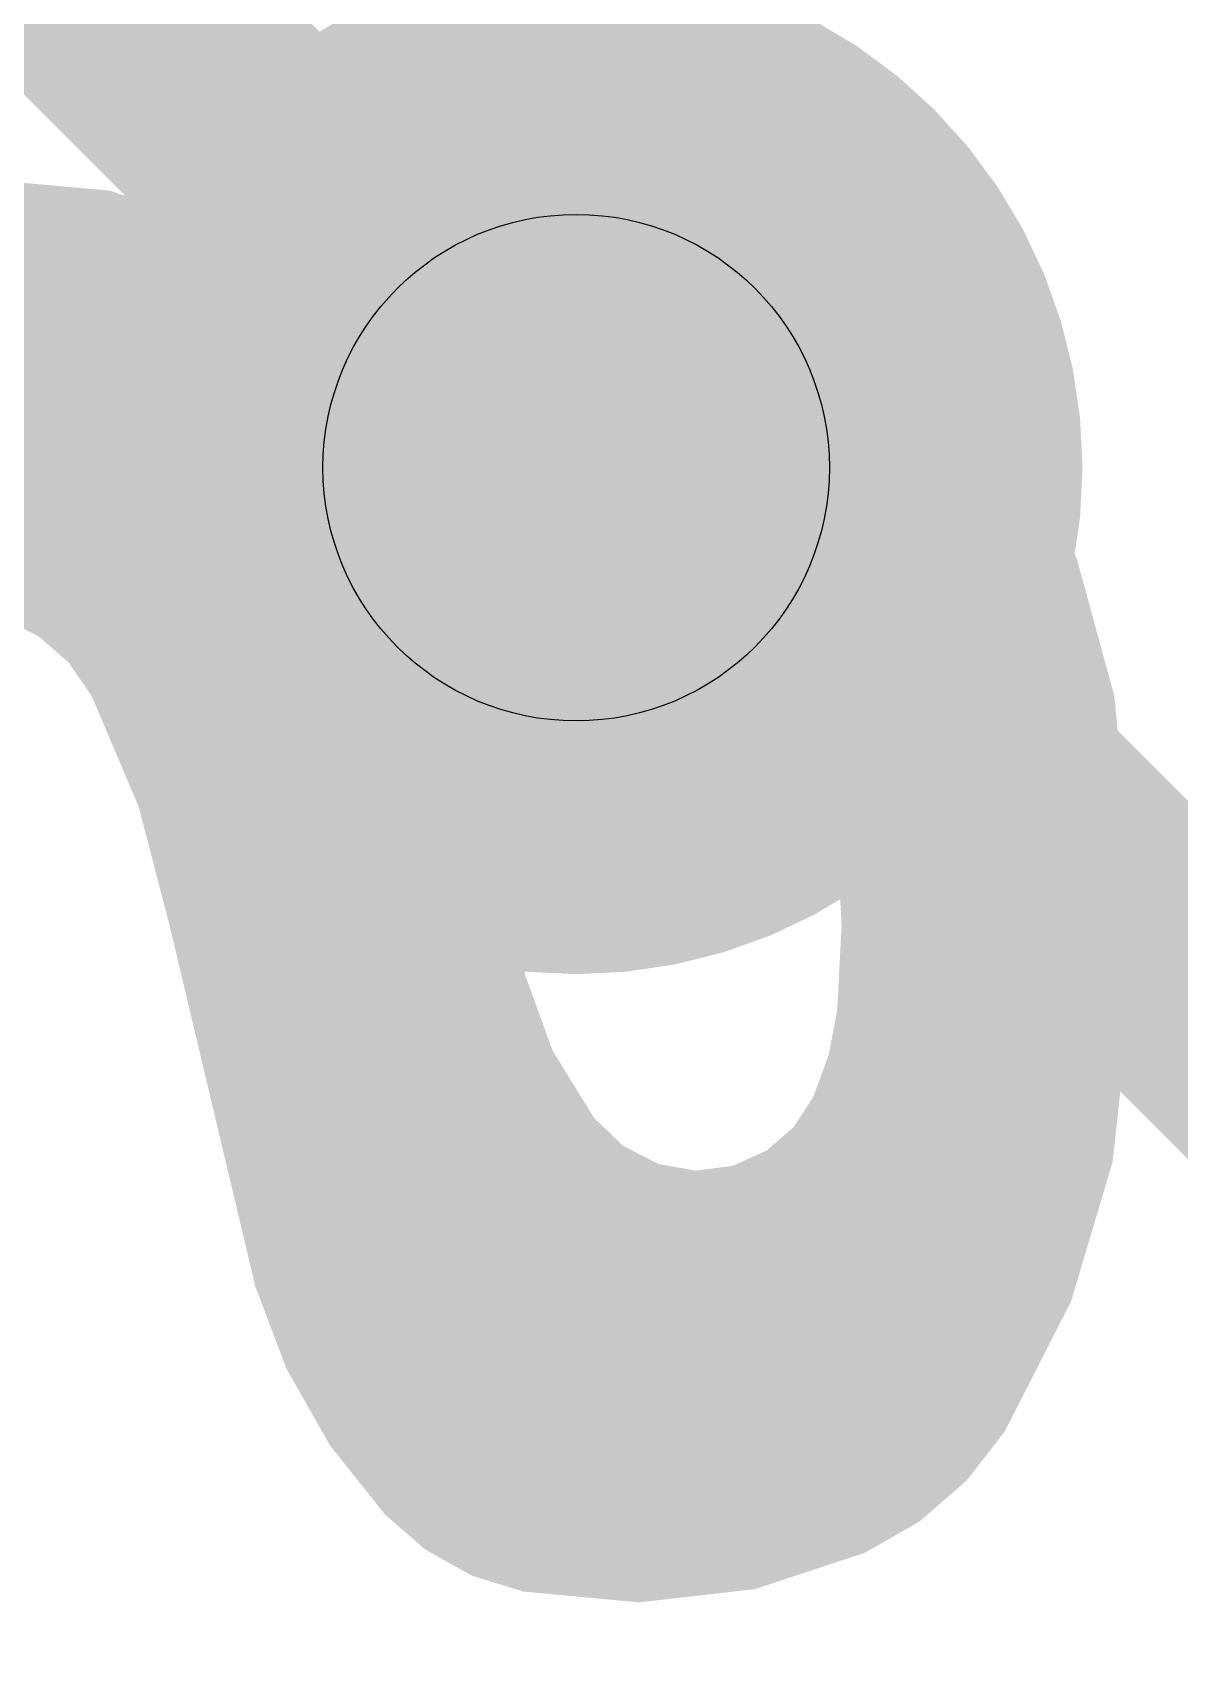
# Model space of a CAD drawing. Extents: x -0.1 to 15.4, y -0.1 to 24.3.
# Drawn here: x 7.055 to 8.205, y 3.802 to 5.436 of the extents above; entities that cross this region are included whole.
import ezdxf

# ---------------------------------------------------------------- set-up
doc = ezdxf.new("R2010")
doc.units = 0
for name, color, linetype in [('1', 12, 'CONTINUOUS'), ('16', 132, 'CONTINUOUS'), ('18', 110, 'CONTINUOUS'), ('22', 40, 'CONTINUOUS'), ('44', 253, 'CONTINUOUS')]:
    doc.layers.add(name, color=color, linetype=linetype)

# ---------------------------------------------------------------- blocks, each defined once
blk = doc.blocks.new('ROUNDV')
at = {"const_width": 0.5}
blk.add_lwpolyline([(0, -0.25, 1), (0, 0.25, 1), (0, -0.25)], format="xyb", dxfattribs=at)

msp = doc.modelspace()

# ---------------------------------------------------------------- linework, layer by layer
at = {"layer": '1', "const_width": 0.254}
msp.add_lwpolyline([(7.6, 5), (6.985, 5.615)], dxfattribs=at)
at = {"layer": '1', "const_width": 0.127}
msp.add_lwpolyline([(7.5551, 4.9551, 1), (7.6449, 5.0449)], format="xyb", dxfattribs=at)
at = {"layer": '16', "const_width": 0.254}
for points in [[(7.6, 5), (7.7, 5)], [(7.7, 5), (11.43, 1.27)]]:
    msp.add_lwpolyline(points, dxfattribs=at)
at = {"layer": '16', "const_width": 0.127}
for points in [[(7.6, 5.0635, 1), (7.6, 4.9365)], [(7.7449, 5.0449, 1), (7.6551, 4.9551)], [(7.7, 4.9365, 1), (7.7, 5.0635)]]:
    msp.add_lwpolyline(points, format="xyb", dxfattribs=at)
at = {"layer": '22', "const_width": 0.0254}
for points in [[(7.0236, 5.2748), (7.1291, 5.2654)], [(6.8758, 5.2578), (7.1516, 5.2578)], [(7.1291, 5.2654), (7.2294, 5.2316)], [(7.6637, 4.8481), (7.6637, 5.2367)], [(7.6637, 5.2367), (7.7348, 5.2291)], [(6.8048, 5.2324), (7.227, 5.2324)], [(7.2294, 5.2316), (7.2706, 5.2064)], [(7.6637, 5.2324), (7.7039, 5.2324)], [(7.7069, 5.1808), (7.7425, 5.2291)], [(7.7348, 5.2291), (7.8644, 5.0233)], [(7.7425, 5.2291), (7.7983, 5.2088)], [(6.7618, 5.207), (7.2697, 5.207)], [(7.2706, 5.2064), (7.3056, 5.1732)], [(7.6637, 5.207), (7.7487, 5.207)], [(7.7262, 5.207), (7.8023, 5.207)], [(7.7983, 5.2088), (7.8771, 5.1732)], [(6.7271, 5.1816), (7.2968, 5.1816)], [(7.3056, 5.1732), (7.3565, 5.1041)], [(7.6637, 5.1816), (7.7647, 5.1816)], [(7.8517, 4.9852), (7.7069, 5.1808)], [(7.7075, 5.1816), (7.8585, 5.1816)], [(7.8771, 5.1732), (7.9214, 5.1446)], [(6.7011, 5.1562), (7.3181, 5.1562)], [(7.6637, 5.1562), (7.7807, 5.1562)], [(7.7251, 5.1562), (7.9034, 5.1562)], [(7.9214, 5.1446), (7.9609, 5.1097)], [(6.6751, 5.1308), (7.3368, 5.1308)], [(7.6637, 5.1308), (7.7967, 5.1308)], [(7.7439, 5.1308), (7.937, 5.1308)], [(6.6523, 5.1054), (7.3555, 5.1054)], [(7.3565, 5.1041), (7.397, 5.0284)], [(7.6637, 5.1054), (7.8127, 5.1054)], [(7.7627, 5.1054), (7.9643, 5.1054)], [(7.9609, 5.1097), (8.0366, 5.0137)], [(6.6341, 5.08), (7.3694, 5.08)], [(6.7493, 4.9649), (7.0821, 5.0767)], [(7.0821, 5.0767), (7.1176, 5.0589)], [(7.6637, 5.08), (7.8287, 5.08)], [(7.7815, 5.08), (7.9843, 5.08)], [(6.6158, 5.0546), (7.0543, 5.0546)], [(7.0897, 5.0665), (6.7646, 4.9573)], [(7.0163, 5.0546), (7.1201, 5.0546)], [(7.3208, 4.6423), (7.0897, 5.0665)], [(7.0962, 5.0546), (7.383, 5.0546)], [(7.1176, 5.0589), (7.5977, 4.2334)], [(7.6637, 5.0546), (7.8447, 5.0546)], [(7.8003, 5.0546), (8.0044, 5.0546)], [(6.9407, 5.0292), (7.1349, 5.0292)], [(7.11, 5.0292), (7.3966, 5.0292)], [(7.397, 5.0284), (7.458, 4.8629)], [(7.6637, 5.0292), (7.8607, 5.0292)], [(7.8191, 5.0292), (8.0244, 5.0292)], [(7.8644, 5.0233), (7.9965, 4.5687)], [(8.0366, 5.0137), (8.0904, 4.904)], [(6.8651, 5.0038), (7.1496, 5.0038)], [(7.1239, 5.0038), (7.4061, 5.0038)], [(7.6637, 5.0038), (7.8701, 5.0038)], [(7.8379, 5.0038), (8.0415, 5.0038)], [(6.7895, 4.9784), (7.1644, 4.9784)], [(7.1377, 4.9784), (7.4154, 4.9784)], [(7.6637, 4.9784), (7.8774, 4.9784)], [(7.9863, 4.5636), (7.8517, 4.9852)], [(7.8539, 4.9784), (8.0539, 4.9784)], [(6.7467, 4.953), (7.1792, 4.953)], [(7.1515, 4.953), (7.4248, 4.953)], [(7.6637, 4.953), (7.8848, 4.953)], [(7.862, 4.953), (8.0664, 4.953)], [(6.741, 4.9276), (7.194, 4.9276)], [(7.1654, 4.9276), (7.4341, 4.9276)], [(7.6637, 4.9276), (7.8922, 4.9276)], [(7.8701, 4.9276), (8.0788, 4.9276)], [(6.7354, 4.9022), (7.2087, 4.9022)], [(7.1792, 4.9022), (7.4435, 4.9022)], [(7.6637, 4.9022), (7.8996, 4.9022)], [(7.8782, 4.9022), (8.0909, 4.9022)], [(8.0904, 4.904), (8.1273, 4.7689)], [(6.7297, 4.8768), (7.2235, 4.8768)], [(7.193, 4.8768), (7.4528, 4.8768)], [(7.6637, 4.8768), (7.907, 4.8768)], [(7.8863, 4.8768), (8.0978, 4.8768)], [(7.0676, 4.8416), (7.0286, 4.8611)], [(7.458, 4.8629), (7.4961, 4.6906)], [(7.0481, 4.8514), (7.2383, 4.8514)], [(7.2069, 4.8514), (7.4605, 4.8514)], [(7.6637, 4.8514), (7.9144, 4.8514)], [(7.6907, 4.8465), (7.6637, 4.8481)], [(7.7171, 4.8405), (7.6907, 4.8465)], [(7.8944, 4.8514), (8.1048, 4.8514)], [(7.1005, 4.813), (7.0676, 4.8416)], [(7.0856, 4.826), (7.253, 4.826)], [(7.2207, 4.826), (7.4661, 4.826)], [(7.7545, 4.8245), (7.7171, 4.8405)], [(7.7509, 4.826), (7.9217, 4.826)], [(7.9025, 4.826), (8.1117, 4.826)], [(7.1252, 4.777), (7.1005, 4.813)], [(7.788, 4.8013), (7.7545, 4.8245)], [(7.109, 4.8006), (7.2678, 4.8006)], [(7.2346, 4.8006), (7.4718, 4.8006)], [(7.8161, 4.7719), (7.788, 4.8013)], [(7.7886, 4.8006), (7.9291, 4.8006)], [(7.9106, 4.8006), (8.1186, 4.8006)], [(7.1731, 4.6643), (7.1252, 4.777)], [(7.126, 4.7752), (7.2826, 4.7752)], [(7.2484, 4.7752), (7.4774, 4.7752)], [(7.8129, 4.7752), (7.9365, 4.7752)], [(7.8445, 4.7276), (7.8161, 4.7719)], [(7.9187, 4.7752), (8.1256, 4.7752)], [(8.1273, 4.7689), (8.1412, 4.6296)], [(7.1368, 4.7498), (7.2974, 4.7498)], [(7.2622, 4.7498), (7.483, 4.7498)], [(7.8303, 4.7498), (7.9439, 4.7498)], [(7.9269, 4.7498), (8.1292, 4.7498)], [(7.8642, 4.6787), (7.8445, 4.7276)], [(7.1475, 4.7244), (7.3121, 4.7244)], [(7.2761, 4.7244), (7.4886, 4.7244)], [(7.8458, 4.7244), (7.9513, 4.7244)], [(7.935, 4.7244), (8.1317, 4.7244)], [(7.1583, 4.699), (7.3269, 4.699)], [(7.2899, 4.699), (7.4942, 4.699)], [(7.856, 4.699), (7.9586, 4.699)], [(7.9431, 4.699), (8.1343, 4.699)], [(7.4961, 4.6906), (7.5367, 4.4874)], [(7.8745, 4.6271), (7.8642, 4.6787)], [(7.1691, 4.6736), (7.3417, 4.6736)], [(7.204, 4.5458), (7.1731, 4.6643)], [(7.3037, 4.6736), (7.4995, 4.6736)], [(7.8652, 4.6736), (7.966, 4.6736)], [(7.9512, 4.6736), (8.1368, 4.6736)], [(7.1773, 4.6482), (7.3565, 4.6482)], [(7.3176, 4.6482), (7.5046, 4.6482)], [(7.8703, 4.6482), (7.9734, 4.6482)], [(7.9593, 4.6482), (8.1393, 4.6482)], [(7.5824, 4.2029), (7.3208, 4.6423)], [(8.1412, 4.6296), (8.1412, 4.4493)], [(7.1839, 4.6228), (7.3712, 4.6228)], [(7.3324, 4.6228), (7.5096, 4.6228)], [(7.879, 4.5408), (7.8745, 4.6271)], [(7.8747, 4.6228), (7.9808, 4.6228)], [(7.9674, 4.6228), (8.1412, 4.6228)], [(7.1905, 4.5974), (7.386, 4.5974)], [(7.3475, 4.5974), (7.5147, 4.5974)], [(7.876, 4.5974), (7.9882, 4.5974)], [(7.9755, 4.5974), (8.1412, 4.5974)], [(7.1972, 4.572), (7.4008, 4.572)], [(7.3627, 4.572), (7.5198, 4.572)], [(7.8774, 4.572), (7.9955, 4.572)], [(7.9965, 4.5687), (7.8872, 4.1496)], [(7.9836, 4.572), (8.1412, 4.572)], [(7.872, 4.1851), (7.9863, 4.5636)], [(7.2038, 4.5466), (7.4155, 4.5466)], [(7.2903, 4.1826), (7.204, 4.5458)], [(7.3778, 4.5466), (7.5249, 4.5466)], [(7.8745, 4.4544), (7.879, 4.5408)], [(7.8787, 4.5466), (7.9907, 4.5466)], [(7.9812, 4.5466), (8.1412, 4.5466)], [(7.2098, 4.5212), (7.4303, 4.5212)], [(7.3929, 4.5212), (7.5299, 4.5212)], [(7.878, 4.5212), (7.9841, 4.5212)], [(7.9735, 4.5212), (8.1412, 4.5212)], [(7.2159, 4.4958), (7.4451, 4.4958)], [(7.408, 4.4958), (7.535, 4.4958)], [(7.5367, 4.4874), (7.5647, 4.4101)], [(7.8766, 4.4958), (7.9775, 4.4958)], [(7.9658, 4.4958), (8.1412, 4.4958)], [(7.2219, 4.4704), (7.4599, 4.4704)], [(7.4231, 4.4704), (7.5428, 4.4704)], [(7.8753, 4.4704), (7.9709, 4.4704)], [(7.9582, 4.4704), (8.1412, 4.4704)], [(7.8656, 4.4076), (7.8745, 4.4544)], [(7.228, 4.445), (7.4746, 4.445)], [(7.4383, 4.445), (7.552, 4.445)], [(7.8727, 4.445), (7.9642, 4.445)], [(7.9505, 4.445), (8.1407, 4.445)], [(8.1412, 4.4493), (8.1257, 4.3063)], [(7.234, 4.4196), (7.4894, 4.4196)], [(7.4534, 4.4196), (7.5612, 4.4196)], [(7.8679, 4.4196), (7.9576, 4.4196)], [(7.9428, 4.4196), (8.138, 4.4196)], [(7.5647, 4.4101), (7.6078, 4.3401)], [(7.8491, 4.3629), (7.8656, 4.4076)], [(7.24, 4.3942), (7.5042, 4.3942)], [(7.4685, 4.3942), (7.5745, 4.3942)], [(7.8607, 4.3942), (7.951, 4.3942)], [(7.9351, 4.3942), (8.1352, 4.3942)], [(7.2461, 4.3688), (7.519, 4.3688)], [(7.4836, 4.3688), (7.5901, 4.3688)], [(7.8513, 4.3688), (7.9444, 4.3688)], [(7.9275, 4.3688), (8.1325, 4.3688)], [(7.8278, 4.3302), (7.8491, 4.3629)], [(7.2521, 4.3434), (7.5337, 4.3434)], [(7.4988, 4.3434), (7.6058, 4.3434)], [(7.6078, 4.3401), (7.6396, 4.3094)], [(7.8364, 4.3434), (7.9377, 4.3434)], [(7.9198, 4.3434), (8.1297, 4.3434)], [(7.7983, 4.3045), (7.8278, 4.3302)], [(7.2581, 4.318), (7.5485, 4.318)], [(7.5139, 4.318), (7.6307, 4.318)], [(7.6396, 4.3094), (7.679, 4.2893)], [(7.7607, 4.2874), (7.7983, 4.3045)], [(7.8138, 4.318), (7.9311, 4.318)], [(7.9121, 4.318), (8.127, 4.318)], [(8.1257, 4.3063), (8.0846, 4.1685)], [(7.2642, 4.2926), (7.5633, 4.2926)], [(7.529, 4.2926), (7.6725, 4.2926)], [(7.679, 4.2893), (7.7197, 4.2822)], [(7.7197, 4.2822), (7.7607, 4.2874)], [(7.7722, 4.2926), (7.9245, 4.2926)], [(7.9045, 4.2926), (8.1216, 4.2926)], [(7.2702, 4.2672), (7.578, 4.2672)], [(7.5441, 4.2672), (7.9179, 4.2672)], [(7.8968, 4.2672), (8.1141, 4.2672)], [(7.2762, 4.2418), (7.5928, 4.2418)], [(7.5592, 4.2418), (7.9112, 4.2418)], [(7.8891, 4.2418), (8.1065, 4.2418)], [(7.5977, 4.2334), (7.872, 4.1851)], [(7.2823, 4.2164), (7.6942, 4.2164)], [(7.5744, 4.2164), (7.9046, 4.2164)], [(7.8815, 4.2164), (8.0989, 4.2164)], [(7.2883, 4.191), (7.8385, 4.191)], [(7.8872, 4.1496), (7.5824, 4.2029)], [(7.6505, 4.191), (7.898, 4.191)], [(7.8738, 4.191), (8.0913, 4.191)], [(7.3209, 4.1018), (7.2903, 4.1826)], [(7.2967, 4.1656), (8.0832, 4.1656)], [(7.7957, 4.1656), (7.8914, 4.1656)], [(8.0846, 4.1685), (8.0193, 4.0404)], [(7.3063, 4.1402), (8.0702, 4.1402)], [(7.316, 4.1148), (8.0572, 4.1148)], [(7.3635, 4.0267), (7.3209, 4.1018)], [(7.3279, 4.0894), (8.0443, 4.0894)], [(7.3424, 4.064), (8.0313, 4.064)], [(7.3568, 4.0386), (8.0179, 4.0386)], [(7.4173, 3.9591), (7.3635, 4.0267)], [(8.0193, 4.0404), (7.9824, 3.9929)], [(7.3743, 4.0132), (7.9982, 4.0132)], [(7.9824, 3.9929), (7.9369, 3.9534)], [(7.3945, 3.9878), (7.9765, 3.9878)], [(7.4147, 3.9624), (7.9473, 3.9624)], [(7.4558, 3.9255), (7.4173, 3.9591)], [(7.9369, 3.9534), (7.8847, 3.9235)], [(7.4426, 3.937), (7.9083, 3.937)], [(7.5005, 3.9005), (7.4558, 3.9255)], [(7.4807, 3.9116), (7.8487, 3.9116)], [(7.8847, 3.9235), (7.7764, 3.8877)], [(7.5494, 3.8854), (7.5005, 3.9005)], [(7.5468, 3.8862), (7.7631, 3.8862)], [(7.663, 3.8748), (7.5494, 3.8854)], [(7.7764, 3.8877), (7.663, 3.8748)]]:
    msp.add_lwpolyline(points, dxfattribs=at)
at = {"layer": '22', "const_width": 0.0127}
for points in [[(7.1311, 5.2714, 1), (7.127, 5.2594)], [(7.1285, 5.2591, 1), (7.1296, 5.2717)], [(7.1516, 5.2515, 1), (7.1516, 5.2642)], [(7.6644, 5.243, 1), (7.663, 5.2304)], [(7.6701, 5.2367, 1), (7.6574, 5.2367)], [(7.2327, 5.237, 1), (7.2261, 5.2262)], [(7.227, 5.226, 1), (7.227, 5.2388)], [(7.2274, 5.2256, 1), (7.2314, 5.2376)], [(7.6637, 5.2388, 1), (7.6637, 5.226)], [(7.7039, 5.226, 1), (7.7039, 5.2388)], [(7.7402, 5.2325, 1), (7.7294, 5.2257)], [(7.7341, 5.2228, 1), (7.7355, 5.2354)], [(7.7447, 5.2351, 1), (7.7403, 5.2231)], [(7.7476, 5.2253, 1), (7.7374, 5.2329)], [(7.275, 5.211, 1), (7.2662, 5.2018)], [(7.2673, 5.201, 1), (7.2739, 5.2119)], [(7.2697, 5.2006, 1), (7.2697, 5.2134)], [(7.6637, 5.2134, 1), (7.6637, 5.2006)], [(7.7262, 5.2134, 1), (7.7262, 5.2006)], [(7.7487, 5.2006, 1), (7.7487, 5.2134)], [(7.8009, 5.2146, 1), (7.7957, 5.203)], [(7.7961, 5.2028, 1), (7.8005, 5.2148)], [(7.8023, 5.2006, 1), (7.8023, 5.2134)], [(7.2968, 5.1753, 1), (7.2968, 5.188)], [(7.3107, 5.177, 1), (7.3005, 5.1694)], [(7.3012, 5.1686, 1), (7.31, 5.1778)], [(7.6637, 5.188, 1), (7.6637, 5.1753)], [(7.712, 5.1846, 1), (7.7018, 5.177)], [(7.7018, 5.1846, 1), (7.712, 5.177)], [(7.7075, 5.188, 1), (7.7075, 5.1753)], [(7.7647, 5.1753, 1), (7.7647, 5.188)], [(7.8585, 5.1753, 1), (7.8585, 5.188)], [(7.8805, 5.1785, 1), (7.8737, 5.1679)], [(7.8745, 5.1674, 1), (7.8797, 5.179)], [(7.3181, 5.1498, 1), (7.3181, 5.1626)], [(7.6637, 5.1626, 1), (7.6637, 5.1498)], [(7.7251, 5.1626, 1), (7.7251, 5.1498)], [(7.7807, 5.1498, 1), (7.7807, 5.1626)], [(7.9034, 5.1498, 1), (7.9034, 5.1626)], [(7.9256, 5.1493, 1), (7.9172, 5.1398)], [(7.9179, 5.1392, 1), (7.9248, 5.1499)], [(7.3368, 5.1244, 1), (7.3368, 5.1372)], [(7.6637, 5.1372, 1), (7.6637, 5.1244)], [(7.7439, 5.1372, 1), (7.7439, 5.1244)], [(7.7967, 5.1244, 1), (7.7967, 5.1372)], [(7.937, 5.1244, 1), (7.937, 5.1372)], [(7.3621, 5.1071, 1), (7.3509, 5.1011)], [(7.3555, 5.0991, 1), (7.3555, 5.1118)], [(7.6637, 5.1118, 1), (7.6637, 5.0991)], [(7.7627, 5.1118, 1), (7.7627, 5.0991)], [(7.8127, 5.0991, 1), (7.8127, 5.1118)], [(7.9659, 5.1136, 1), (7.9559, 5.1058)], [(7.9567, 5.1049, 1), (7.9651, 5.1145)], [(7.9643, 5.0991, 1), (7.9643, 5.1118)], [(7.3514, 5.1003, 1), (7.3616, 5.1078)], [(7.0849, 5.0824, 1), (7.0793, 5.071)], [(7.0841, 5.0707, 1), (7.0801, 5.0827)], [(7.3694, 5.0736, 1), (7.3694, 5.0864)], [(7.6637, 5.0864, 1), (7.6637, 5.0736)], [(7.7815, 5.0864, 1), (7.7815, 5.0736)], [(7.8287, 5.0736, 1), (7.8287, 5.0864)], [(7.9843, 5.0736, 1), (7.9843, 5.0864)], [(7.0543, 5.0483, 1), (7.0543, 5.061)], [(7.0953, 5.0695, 1), (7.0841, 5.0635)], [(7.0917, 5.0605, 1), (7.0877, 5.0725)], [(7.0962, 5.061, 1), (7.0962, 5.0483)], [(7.1231, 5.0621, 1), (7.1121, 5.0557)], [(7.1148, 5.0532, 1), (7.1204, 5.0646)], [(7.1201, 5.0483, 1), (7.1201, 5.061)], [(7.383, 5.0483, 1), (7.383, 5.061)], [(7.6637, 5.061, 1), (7.6637, 5.0483)], [(7.8003, 5.061, 1), (7.8003, 5.0483)], [(7.8447, 5.0483, 1), (7.8447, 5.061)], [(8.0044, 5.0483, 1), (8.0044, 5.061)], [(7.11, 5.0356, 1), (7.11, 5.0229)], [(7.1349, 5.0229, 1), (7.1349, 5.0356)], [(7.403, 5.0306, 1), (7.391, 5.0262)], [(7.3914, 5.0254, 1), (7.4026, 5.0314)], [(7.3966, 5.0229, 1), (7.3966, 5.0356)], [(7.6637, 5.0356, 1), (7.6637, 5.0229)], [(7.8191, 5.0356, 1), (7.8191, 5.0229)], [(7.8705, 5.0251, 1), (7.8583, 5.0215)], [(7.8607, 5.0229, 1), (7.8607, 5.0356)], [(8.0244, 5.0229, 1), (8.0244, 5.0356)], [(7.859, 5.0199, 1), (7.8698, 5.0267)], [(8.0423, 5.0165, 1), (8.0309, 5.0109)], [(8.0316, 5.0098, 1), (8.0416, 5.0177)], [(7.1239, 5.0102, 1), (7.1239, 4.9974)], [(7.1496, 4.9974, 1), (7.1496, 5.0102)], [(7.4061, 4.9974, 1), (7.4061, 5.0102)], [(7.6637, 5.0102, 1), (7.6637, 4.9974)], [(7.8379, 5.0102, 1), (7.8379, 4.9974)], [(7.8701, 4.9974, 1), (7.8701, 5.0102)], [(8.0415, 4.9974, 1), (8.0415, 5.0102)], [(7.1377, 4.9848, 1), (7.1377, 4.9721)], [(7.1644, 4.9721, 1), (7.1644, 4.9848)], [(7.4154, 4.9721, 1), (7.4154, 4.9848)], [(7.6637, 4.9848, 1), (7.6637, 4.9721)], [(7.8577, 4.9871, 1), (7.8457, 4.9833)], [(7.8466, 4.9814, 1), (7.8568, 4.989)], [(7.8539, 4.9848, 1), (7.8539, 4.9721)], [(7.8774, 4.9721, 1), (7.8774, 4.9848)], [(8.0539, 4.9721, 1), (8.0539, 4.9848)], [(7.1515, 4.9594, 1), (7.1515, 4.9466)], [(7.1792, 4.9466, 1), (7.1792, 4.9594)], [(7.4248, 4.9466, 1), (7.4248, 4.9594)], [(7.6637, 4.9594, 1), (7.6637, 4.9466)], [(7.862, 4.9594, 1), (7.862, 4.9466)], [(7.8848, 4.9466, 1), (7.8848, 4.9594)], [(8.0664, 4.9466, 1), (8.0664, 4.9594)], [(7.1654, 4.934, 1), (7.1654, 4.9212)], [(7.194, 4.9212, 1), (7.194, 4.934)], [(7.4341, 4.9212, 1), (7.4341, 4.934)], [(7.6637, 4.934, 1), (7.6637, 4.9212)], [(7.8701, 4.934, 1), (7.8701, 4.9212)], [(7.8922, 4.9212, 1), (7.8922, 4.934)], [(8.0788, 4.9212, 1), (8.0788, 4.934)], [(7.1792, 4.9086, 1), (7.1792, 4.8959)], [(7.2087, 4.8959, 1), (7.2087, 4.9086)], [(7.4435, 4.8959, 1), (7.4435, 4.9086)], [(7.6637, 4.9086, 1), (7.6637, 4.8959)], [(7.8782, 4.9086, 1), (7.8782, 4.8959)], [(7.8996, 4.8959, 1), (7.8996, 4.9086)], [(8.0965, 4.9057, 1), (8.0843, 4.9023)], [(8.0847, 4.9012, 1), (8.0961, 4.9068)], [(8.0909, 4.8959, 1), (8.0909, 4.9086)], [(7.193, 4.8832, 1), (7.193, 4.8704)], [(7.2235, 4.8704, 1), (7.2235, 4.8832)], [(7.4528, 4.8704, 1), (7.4528, 4.8832)], [(7.6637, 4.8832, 1), (7.6637, 4.8704)], [(7.8863, 4.8832, 1), (7.8863, 4.8704)], [(7.907, 4.8704, 1), (7.907, 4.8832)], [(8.0978, 4.8704, 1), (8.0978, 4.8832)], [(7.4642, 4.8642, 1), (7.4518, 4.8615)], [(7.452, 4.8607, 1), (7.4639, 4.865)], [(7.2069, 4.8578, 1), (7.2069, 4.845)], [(7.2383, 4.845, 1), (7.2383, 4.8578)], [(7.4605, 4.845, 1), (7.4605, 4.8578)], [(7.6637, 4.8578, 1), (7.6637, 4.845)], [(7.6641, 4.8544, 1), (7.6633, 4.8418)], [(7.6921, 4.8527, 1), (7.6893, 4.8403)], [(7.6903, 4.8401, 1), (7.6911, 4.8528)], [(7.8944, 4.8578, 1), (7.8944, 4.845)], [(7.9144, 4.845, 1), (7.9144, 4.8578)], [(8.1048, 4.845, 1), (8.1048, 4.8578)], [(7.0718, 4.8464, 1), (7.0635, 4.8368)], [(7.0648, 4.8359, 1), (7.0705, 4.8473)], [(7.0856, 4.8324, 1), (7.0856, 4.8197)], [(7.2207, 4.8324, 1), (7.2207, 4.8197)], [(7.253, 4.8197, 1), (7.253, 4.8324)], [(7.4661, 4.8197, 1), (7.4661, 4.8324)], [(7.6574, 4.8481, 1), (7.6701, 4.8481)], [(7.7196, 4.8463, 1), (7.7146, 4.8347)], [(7.7157, 4.8343, 1), (7.7185, 4.8467)], [(7.7509, 4.8324, 1), (7.7509, 4.8197)], [(7.9025, 4.8324, 1), (7.9025, 4.8197)], [(7.9217, 4.8197, 1), (7.9217, 4.8324)], [(8.1117, 4.8197, 1), (8.1117, 4.8324)], [(7.1058, 4.8166, 1), (7.0953, 4.8094)], [(7.0964, 4.8082, 1), (7.1047, 4.8178)], [(7.7581, 4.8297, 1), (7.7509, 4.8192)], [(7.752, 4.8186, 1), (7.757, 4.8303)], [(7.109, 4.807, 1), (7.109, 4.7942)], [(7.2346, 4.807, 1), (7.2346, 4.7942)], [(7.2678, 4.7942, 1), (7.2678, 4.807)], [(7.4718, 4.7942, 1), (7.4718, 4.807)], [(7.7925, 4.8057, 1), (7.7834, 4.7969)], [(7.7886, 4.807, 1), (7.7886, 4.7942)], [(7.7843, 4.7961, 1), (7.7916, 4.8065)], [(7.9106, 4.807, 1), (7.9106, 4.7942)], [(7.9291, 4.7942, 1), (7.9291, 4.807)], [(8.1186, 4.7942, 1), (8.1186, 4.807)], [(7.131, 4.7795, 1), (7.1194, 4.7745)], [(7.126, 4.7816, 1), (7.126, 4.7688)], [(7.12, 4.7734, 1), (7.1304, 4.7806)], [(7.2484, 4.7816, 1), (7.2484, 4.7688)], [(7.2826, 4.7688, 1), (7.2826, 4.7816)], [(7.4774, 4.7688, 1), (7.4774, 4.7816)], [(7.8129, 4.7816, 1), (7.8129, 4.7688)], [(7.8214, 4.7753, 1), (7.8108, 4.7685)], [(7.8115, 4.7675, 1), (7.8207, 4.7763)], [(7.9187, 4.7816, 1), (7.9187, 4.7688)], [(7.9365, 4.7688, 1), (7.9365, 4.7816)], [(8.1336, 4.7696, 1), (8.121, 4.7683)], [(8.1211, 4.7672, 1), (8.1334, 4.7706)], [(8.1256, 4.7688, 1), (8.1256, 4.7816)], [(7.1368, 4.7562, 1), (7.1368, 4.7435)], [(7.2622, 4.7562, 1), (7.2622, 4.7435)], [(7.2974, 4.7435, 1), (7.2974, 4.7562)], [(7.483, 4.7435, 1), (7.483, 4.7562)], [(7.8303, 4.7562, 1), (7.8303, 4.7435)], [(7.9269, 4.7562, 1), (7.9269, 4.7435)], [(7.9439, 4.7435, 1), (7.9439, 4.7562)], [(8.1292, 4.7435, 1), (8.1292, 4.7562)], [(7.8504, 4.7299, 1), (7.8386, 4.7252)], [(7.1475, 4.7308, 1), (7.1475, 4.718)], [(7.2761, 4.7308, 1), (7.2761, 4.718)], [(7.3121, 4.718, 1), (7.3121, 4.7308)], [(7.4886, 4.718, 1), (7.4886, 4.7308)], [(7.8392, 4.7241, 1), (7.8499, 4.731)], [(7.8458, 4.7308, 1), (7.8458, 4.718)], [(7.935, 4.7308, 1), (7.935, 4.718)], [(7.9513, 4.718, 1), (7.9513, 4.7308)], [(8.1317, 4.718, 1), (8.1317, 4.7308)], [(7.1583, 4.7054, 1), (7.1583, 4.6926)], [(7.2899, 4.7054, 1), (7.2899, 4.6926)], [(7.3269, 4.6926, 1), (7.3269, 4.7054)], [(7.4942, 4.6926, 1), (7.4942, 4.7054)], [(7.856, 4.7054, 1), (7.856, 4.6926)], [(7.9431, 4.7054, 1), (7.9431, 4.6926)], [(7.9586, 4.6926, 1), (7.9586, 4.7054)], [(8.1343, 4.6926, 1), (8.1343, 4.7054)], [(7.5023, 4.6918, 1), (7.4899, 4.6894)], [(7.4899, 4.6892, 1), (7.5023, 4.692)], [(7.8704, 4.68, 1), (7.858, 4.6775)], [(7.1691, 4.68, 1), (7.1691, 4.6673)], [(7.1792, 4.6659, 1), (7.1669, 4.6627)], [(7.3037, 4.68, 1), (7.3037, 4.6673)], [(7.3417, 4.6673, 1), (7.3417, 4.68)], [(7.4995, 4.6673, 1), (7.4995, 4.68)], [(7.8583, 4.6764, 1), (7.8701, 4.6811)], [(7.8652, 4.68, 1), (7.8652, 4.6673)], [(7.9512, 4.68, 1), (7.9512, 4.6673)], [(7.966, 4.6673, 1), (7.966, 4.68)], [(8.1368, 4.6673, 1), (8.1368, 4.68)], [(7.1672, 4.6618, 1), (7.1789, 4.6668)], [(7.1773, 4.6546, 1), (7.1773, 4.6418)], [(7.3176, 4.6546, 1), (7.3176, 4.6418)], [(7.3565, 4.6418, 1), (7.3565, 4.6546)], [(7.5046, 4.6418, 1), (7.5046, 4.6546)], [(7.8703, 4.6546, 1), (7.8703, 4.6418)], [(7.9593, 4.6546, 1), (7.9593, 4.6418)], [(7.9734, 4.6418, 1), (7.9734, 4.6546)], [(8.1393, 4.6418, 1), (8.1393, 4.6546)], [(7.3263, 4.6455, 1), (7.3153, 4.6391)], [(7.3152, 4.6393, 1), (7.3264, 4.6453)], [(8.1475, 4.6296, 1), (8.1349, 4.6296)], [(7.1839, 4.6292, 1), (7.1839, 4.6164)], [(7.3324, 4.6292, 1), (7.3324, 4.6164)], [(7.3712, 4.6164, 1), (7.3712, 4.6292)], [(7.5096, 4.6164, 1), (7.5096, 4.6292)], [(7.8808, 4.6274, 1), (7.8682, 4.6268)], [(7.8747, 4.6292, 1), (7.8747, 4.6164)], [(7.8683, 4.6259, 1), (7.8807, 4.6283)], [(7.9674, 4.6292, 1), (7.9674, 4.6164)], [(7.9808, 4.6164, 1), (7.9808, 4.6292)], [(8.1349, 4.629, 1), (8.1475, 4.6302)], [(8.1412, 4.6164, 1), (8.1412, 4.6292)], [(7.1905, 4.6038, 1), (7.1905, 4.5911)], [(7.3475, 4.6038, 1), (7.3475, 4.5911)], [(7.386, 4.5911, 1), (7.386, 4.6038)], [(7.5147, 4.5911, 1), (7.5147, 4.6038)], [(7.876, 4.6038, 1), (7.876, 4.5911)], [(7.9755, 4.6038, 1), (7.9755, 4.5911)], [(7.9882, 4.5911, 1), (7.9882, 4.6038)], [(8.1412, 4.5911, 1), (8.1412, 4.6038)], [(7.1972, 4.5784, 1), (7.1972, 4.5656)], [(7.3627, 4.5784, 1), (7.3627, 4.5656)], [(7.4008, 4.5656, 1), (7.4008, 4.5784)], [(7.5198, 4.5656, 1), (7.5198, 4.5784)], [(7.8774, 4.5784, 1), (7.8774, 4.5656)], [(7.9836, 4.5784, 1), (7.9836, 4.5656)], [(8.0026, 4.5671, 1), (7.9904, 4.5703)], [(7.9904, 4.5669, 1), (8.0026, 4.5705)], [(7.9955, 4.5656, 1), (7.9955, 4.5784)], [(8.1412, 4.5656, 1), (8.1412, 4.5784)], [(7.9924, 4.5618, 1), (7.9802, 4.5654)], [(7.9803, 4.5617, 1), (7.9923, 4.5655)], [(7.2038, 4.553, 1), (7.2038, 4.5403)], [(7.2102, 4.5473, 1), (7.1978, 4.5443)], [(7.1979, 4.5442, 1), (7.2101, 4.5474)], [(7.3778, 4.553, 1), (7.3778, 4.5403)], [(7.4155, 4.5403, 1), (7.4155, 4.553)], [(7.5249, 4.5403, 1), (7.5249, 4.553)], [(7.8787, 4.553, 1), (7.8787, 4.5403)], [(7.8853, 4.5404, 1), (7.8726, 4.5411)], [(7.8726, 4.5404, 1), (7.8853, 4.5411)], [(7.9812, 4.553, 1), (7.9812, 4.5403)], [(7.9907, 4.5403, 1), (7.9907, 4.553)], [(8.1412, 4.5403, 1), (8.1412, 4.553)], [(7.2098, 4.5276, 1), (7.2098, 4.5149)], [(7.3929, 4.5276, 1), (7.3929, 4.5149)], [(7.4303, 4.5149, 1), (7.4303, 4.5276)], [(7.5299, 4.5149, 1), (7.5299, 4.5276)], [(7.878, 4.5276, 1), (7.878, 4.5149)], [(7.9735, 4.5276, 1), (7.9735, 4.5149)], [(7.9841, 4.5149, 1), (7.9841, 4.5276)], [(8.1412, 4.5149, 1), (8.1412, 4.5276)], [(7.2159, 4.5022, 1), (7.2159, 4.4894)], [(7.408, 4.5022, 1), (7.408, 4.4894)], [(7.4451, 4.4894, 1), (7.4451, 4.5022)], [(7.5427, 4.4896, 1), (7.5307, 4.4852)], [(7.5305, 4.4862, 1), (7.5429, 4.4886)], [(7.535, 4.4894, 1), (7.535, 4.5022)], [(7.8766, 4.5022, 1), (7.8766, 4.4894)], [(7.9658, 4.5022, 1), (7.9658, 4.4894)], [(7.9775, 4.4894, 1), (7.9775, 4.5022)], [(8.1412, 4.4894, 1), (8.1412, 4.5022)], [(7.2219, 4.4768, 1), (7.2219, 4.4641)], [(7.4231, 4.4768, 1), (7.4231, 4.4641)], [(7.4599, 4.4641, 1), (7.4599, 4.4768)], [(7.5428, 4.4641, 1), (7.5428, 4.4768)], [(7.8753, 4.4768, 1), (7.8753, 4.4641)], [(7.9582, 4.4768, 1), (7.9582, 4.4641)], [(7.9709, 4.4641, 1), (7.9709, 4.4768)], [(8.1412, 4.4641, 1), (8.1412, 4.4768)], [(7.8807, 4.4532, 1), (7.8683, 4.4556)], [(7.228, 4.4514, 1), (7.228, 4.4386)], [(7.4383, 4.4514, 1), (7.4383, 4.4386)], [(7.4746, 4.4386, 1), (7.4746, 4.4514)], [(7.552, 4.4386, 1), (7.552, 4.4514)], [(7.8727, 4.4514, 1), (7.8727, 4.4386)], [(7.8682, 4.4547, 1), (7.8808, 4.4541)], [(7.9505, 4.4514, 1), (7.9505, 4.4386)], [(7.9642, 4.4386, 1), (7.9642, 4.4514)], [(8.1475, 4.4486, 1), (8.1349, 4.45)], [(8.1349, 4.4493, 1), (8.1475, 4.4493)], [(8.1407, 4.4386, 1), (8.1407, 4.4514)], [(7.234, 4.426, 1), (7.234, 4.4132)], [(7.4534, 4.426, 1), (7.4534, 4.4132)], [(7.4894, 4.4132, 1), (7.4894, 4.426)], [(7.5612, 4.4132, 1), (7.5612, 4.426)], [(7.8679, 4.426, 1), (7.8679, 4.4132)], [(7.9428, 4.426, 1), (7.9428, 4.4132)], [(7.9576, 4.4132, 1), (7.9576, 4.426)], [(8.138, 4.4132, 1), (8.138, 4.426)], [(7.5701, 4.4134, 1), (7.5593, 4.4068)], [(7.5587, 4.4079, 1), (7.5706, 4.4122)], [(7.8594, 4.4088, 1), (7.8719, 4.4064)], [(7.8716, 4.4054, 1), (7.8597, 4.4098)], [(7.24, 4.4006, 1), (7.24, 4.3879)], [(7.4685, 4.4006, 1), (7.4685, 4.3879)], [(7.5042, 4.3879, 1), (7.5042, 4.4006)], [(7.5745, 4.3879, 1), (7.5745, 4.4006)], [(7.8607, 4.4006, 1), (7.8607, 4.3879)], [(7.9351, 4.4006, 1), (7.9351, 4.3879)], [(7.951, 4.3879, 1), (7.951, 4.4006)], [(8.1352, 4.3879, 1), (8.1352, 4.4006)], [(7.2461, 4.3752, 1), (7.2461, 4.3624)], [(7.4836, 4.3752, 1), (7.4836, 4.3624)], [(7.519, 4.3624, 1), (7.519, 4.3752)], [(7.5901, 4.3624, 1), (7.5901, 4.3752)], [(7.8513, 4.3752, 1), (7.8513, 4.3624)], [(7.9275, 4.3752, 1), (7.9275, 4.3624)], [(7.9444, 4.3624, 1), (7.9444, 4.3752)], [(8.1325, 4.3624, 1), (8.1325, 4.3752)], [(7.8431, 4.3651, 1), (7.8551, 4.3607)], [(7.8544, 4.3594, 1), (7.8438, 4.3664)], [(7.2521, 4.3498, 1), (7.2521, 4.337)], [(7.4988, 4.3498, 1), (7.4988, 4.337)], [(7.5337, 4.337, 1), (7.5337, 4.3498)], [(7.6122, 4.3447, 1), (7.6034, 4.3355)], [(7.6024, 4.3368, 1), (7.6132, 4.3434)], [(7.6058, 4.337, 1), (7.6058, 4.3498)], [(7.8364, 4.3498, 1), (7.8364, 4.337)], [(7.9198, 4.3498, 1), (7.9198, 4.337)], [(7.9377, 4.337, 1), (7.9377, 4.3498)], [(8.1297, 4.337, 1), (8.1297, 4.3498)], [(7.8225, 4.3336, 1), (7.8331, 4.3267)], [(7.8319, 4.3254, 1), (7.8236, 4.3349)], [(7.2581, 4.3244, 1), (7.2581, 4.3117)], [(7.5139, 4.3244, 1), (7.5139, 4.3117)], [(7.5485, 4.3117, 1), (7.5485, 4.3244)], [(7.6307, 4.3117, 1), (7.6307, 4.3244)], [(7.6425, 4.3151, 1), (7.6367, 4.3037)], [(7.6352, 4.3048, 1), (7.644, 4.314)], [(7.7941, 4.3093, 1), (7.8025, 4.2997)], [(7.8009, 4.2987, 1), (7.7957, 4.3103)], [(7.8138, 4.3244, 1), (7.8138, 4.3117)], [(7.9121, 4.3244, 1), (7.9121, 4.3117)], [(7.9311, 4.3117, 1), (7.9311, 4.3244)], [(8.1318, 4.3045, 1), (8.1196, 4.3081)], [(8.127, 4.3117, 1), (8.127, 4.3244)], [(7.2642, 4.299, 1), (7.2642, 4.2862)], [(7.529, 4.299, 1), (7.529, 4.2862)], [(7.5633, 4.2862, 1), (7.5633, 4.299)], [(7.6725, 4.2862, 1), (7.6725, 4.299)], [(7.6801, 4.2956, 1), (7.6779, 4.283)], [(7.6761, 4.2836, 1), (7.6819, 4.295)], [(7.7581, 4.2932, 1), (7.7633, 4.2816)], [(7.7615, 4.2811, 1), (7.7599, 4.2937)], [(7.7722, 4.299, 1), (7.7722, 4.2862)], [(7.9045, 4.299, 1), (7.9045, 4.2862)], [(7.9245, 4.2862, 1), (7.9245, 4.299)], [(8.1194, 4.307, 1), (8.132, 4.3056)], [(8.1216, 4.2862, 1), (8.1216, 4.299)], [(7.7189, 4.2885, 1), (7.7205, 4.2759)], [(7.7186, 4.2759, 1), (7.7208, 4.2884)], [(7.2702, 4.2736, 1), (7.2702, 4.2608)], [(7.5441, 4.2736, 1), (7.5441, 4.2608)], [(7.578, 4.2608, 1), (7.578, 4.2736)], [(7.8968, 4.2736, 1), (7.8968, 4.2608)], [(7.9179, 4.2608, 1), (7.9179, 4.2736)], [(8.1141, 4.2608, 1), (8.1141, 4.2736)], [(7.2762, 4.2482, 1), (7.2762, 4.2355)], [(7.5592, 4.2482, 1), (7.5592, 4.2355)], [(7.5928, 4.2355, 1), (7.5928, 4.2482)], [(7.8891, 4.2482, 1), (7.8891, 4.2355)], [(7.9112, 4.2355, 1), (7.9112, 4.2482)], [(8.1065, 4.2355, 1), (8.1065, 4.2482)], [(7.5988, 4.2397, 1), (7.5966, 4.2271)], [(7.5922, 4.2302, 1), (7.6032, 4.2366)], [(7.2823, 4.2228, 1), (7.2823, 4.21)], [(7.5744, 4.2228, 1), (7.5744, 4.21)], [(7.6942, 4.21, 1), (7.6942, 4.2228)], [(7.8815, 4.2228, 1), (7.8815, 4.21)], [(7.9046, 4.21, 1), (7.9046, 4.2228)], [(8.0989, 4.21, 1), (8.0989, 4.2228)], [(7.2883, 4.1974, 1), (7.2883, 4.1846)], [(7.5835, 4.2092, 1), (7.5813, 4.1966)], [(7.5769, 4.1997, 1), (7.5879, 4.2061)], [(7.6505, 4.1974, 1), (7.6505, 4.1846)], [(7.8385, 4.1846, 1), (7.8385, 4.1974)], [(7.8738, 4.1974, 1), (7.8738, 4.1846)], [(7.898, 4.1846, 1), (7.898, 4.1974)], [(8.0913, 4.1846, 1), (8.0913, 4.1974)], [(7.2962, 4.1848, 1), (7.2844, 4.1804)], [(7.2841, 4.1811, 1), (7.2965, 4.1841)], [(7.8659, 4.1869, 1), (7.8781, 4.1833)], [(7.8709, 4.1788, 1), (7.8731, 4.1914)], [(7.2967, 4.172, 1), (7.2967, 4.1593)], [(7.7957, 4.172, 1), (7.7957, 4.1593)], [(7.8914, 4.1593, 1), (7.8914, 4.172)], [(8.0786, 4.1703, 1), (8.0907, 4.1667)], [(8.0903, 4.1656, 1), (8.079, 4.1714)], [(8.0832, 4.1593, 1), (8.0832, 4.172)], [(7.3063, 4.1466, 1), (7.3063, 4.1338)], [(7.8811, 4.1512, 1), (7.8933, 4.148)], [(7.8861, 4.1433, 1), (7.8883, 4.1559)], [(8.0702, 4.1338, 1), (8.0702, 4.1466)], [(7.316, 4.1212, 1), (7.316, 4.1084)], [(8.0572, 4.1084, 1), (8.0572, 4.1212)], [(7.3264, 4.1049, 1), (7.3153, 4.0987)], [(7.3149, 4.0996, 1), (7.3268, 4.1041)], [(7.3279, 4.0958, 1), (7.3279, 4.0831)], [(8.0443, 4.0831, 1), (8.0443, 4.0958)], [(7.3424, 4.0704, 1), (7.3424, 4.0576)], [(8.0313, 4.0576, 1), (8.0313, 4.0704)], [(7.3568, 4.045, 1), (7.3568, 4.0323)], [(7.3685, 4.0307, 1), (7.3586, 4.0228)], [(8.0136, 4.0433, 1), (8.025, 4.0375)], [(8.0243, 4.0365, 1), (8.0143, 4.0443)], [(8.0179, 4.0323, 1), (8.0179, 4.045)], [(7.358, 4.0236, 1), (7.3691, 4.0298)], [(7.3743, 4.0196, 1), (7.3743, 4.0069)], [(7.9982, 4.0069, 1), (7.9982, 4.0196)], [(7.9865, 3.9881, 1), (7.9782, 3.9977)], [(7.3945, 3.9941, 1), (7.3945, 3.9815)], [(7.9774, 3.9968, 1), (7.9874, 3.989)], [(7.9765, 3.9815, 1), (7.9765, 3.9941)], [(7.4147, 3.9688, 1), (7.4147, 3.9561)], [(7.9473, 3.9561, 1), (7.9473, 3.9688)], [(7.4215, 3.9639, 1), (7.4131, 3.9543)], [(7.4123, 3.9551, 1), (7.4223, 3.9631)], [(7.9328, 3.9582, 1), (7.9411, 3.9486)], [(7.9401, 3.9479, 1), (7.9338, 3.9589)], [(7.4426, 3.9434, 1), (7.4426, 3.9307)], [(7.9083, 3.9307, 1), (7.9083, 3.9434)], [(7.4589, 3.931, 1), (7.4528, 3.9199)], [(7.4517, 3.9207, 1), (7.46, 3.9302)], [(7.4807, 3.9179, 1), (7.4807, 3.9053)], [(7.8487, 3.9053, 1), (7.8487, 3.9179)], [(7.8815, 3.929, 1), (7.8879, 3.918)], [(7.8867, 3.9175, 1), (7.8827, 3.9295)], [(7.5024, 3.9066, 1), (7.4986, 3.8945)], [(7.4974, 3.895, 1), (7.5036, 3.9061)], [(7.5468, 3.8925, 1), (7.5468, 3.8799)], [(7.55, 3.8917, 1), (7.5488, 3.8791)], [(7.5475, 3.8793, 1), (7.5513, 3.8915)], [(7.7631, 3.8799, 1), (7.7631, 3.8925)], [(7.7744, 3.8937, 1), (7.7784, 3.8817)], [(7.7771, 3.8814, 1), (7.7756, 3.894)], [(7.6623, 3.8811, 1), (7.6637, 3.8685)], [(7.6624, 3.8685, 1), (7.6636, 3.8811)]]:
    msp.add_lwpolyline(points, format="xyb", dxfattribs=at)
at = {"layer": '44'}
msp.add_circle((7.6, 5), 0.254, dxfattribs=at)

# ---------------------------------------------------------------- block references
at = {"layer": '18', "xscale": 1.016, "yscale": 1.016}
msp.add_blockref('ROUNDV', (7.6, 5), dxfattribs=at)
msp.add_blockref('ROUNDV', (7.6, 5), dxfattribs=at)

doc.saveas('drawing.dxf')
